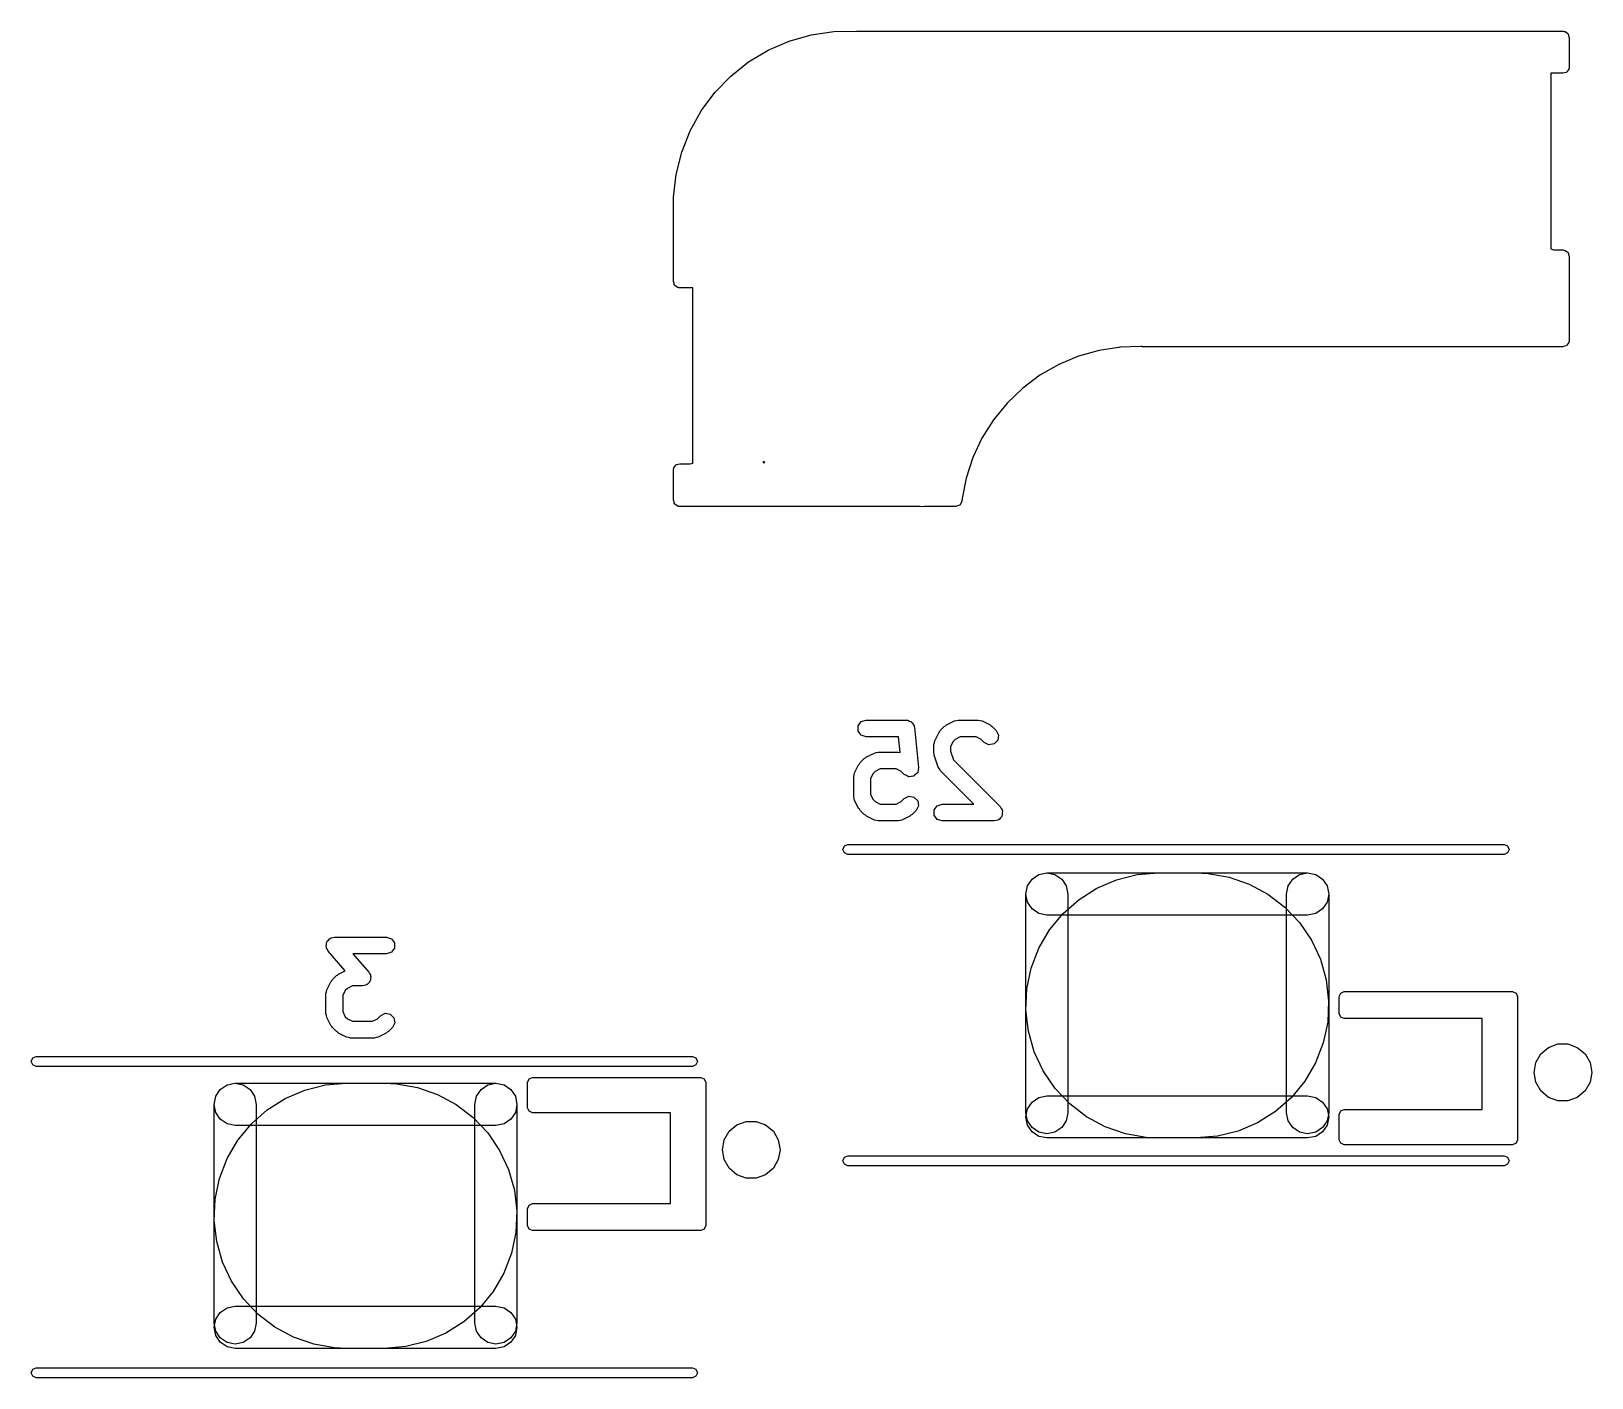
# Model space of a CAD drawing. Extents: x 62 to 223, y -188 to -37.
# Drawn here: x 142.45 to 161, y -112.8 to -96.8 of the extents above; entities that cross this region are included whole.
import ezdxf

# ---------------------------------------------------------------- set-up
doc = ezdxf.new("R2010")
doc.units = 0
doc.layers.add('BLACK', color=7, linetype='CONTINUOUS')

msp = doc.modelspace()

# ---------------------------------------------------------------- linework, layer by layer
at = {"layer": 'BLACK', "linetype": 'CONTINUOUS'}
for p, q in [((151.462, -96.9133), (151.723, -96.8389)), ((151.723, -96.8389), (151.992, -96.7993)), ((151.992, -96.7993), (152.26, -96.7952)), ((152.26, -96.7952), (152.26, -96.795)), ((152.26, -96.795), (160.66, -96.795)), ((160.66, -96.795), (160.67, -96.7967)), ((160.67, -96.7967), (160.673, -96.7961)), ((160.673, -96.7961), (160.676, -96.7978)), ((160.676, -96.7978), (160.686, -96.7995)), ((160.686, -96.7995), (160.701, -96.812)), ((160.701, -96.812), (160.717, -96.8218)), ((160.717, -96.8218), (160.72, -96.8281)), ((160.72, -96.8281), (160.725, -96.8325)), ((160.725, -96.8325), (160.728, -96.8517)), ((150.979, -97.1607), (151.212, -97.0212)), ((151.212, -97.0212), (151.462, -96.9133)), ((160.728, -96.8517), (160.735, -96.87)), ((160.735, -96.87), (160.735, -97.22)), ((150.766, -97.3295), (150.979, -97.1607)), ((150.577, -97.5246), (150.766, -97.3295)), ((160.66, -97.295), (160.515, -97.295)), ((160.515, -97.295), (160.515, -99.38)), ((160.678, -97.2883), (160.66, -97.295)), ((160.697, -97.285), (160.678, -97.2883)), ((160.702, -97.2798), (160.697, -97.285)), ((160.708, -97.2775), (160.702, -97.2798)), ((160.718, -97.2606), (160.708, -97.2775)), ((160.73, -97.2457), (160.718, -97.2606)), ((160.732, -97.2359), (160.73, -97.2457)), ((160.734, -97.233), (160.732, -97.2359)), ((160.735, -97.22), (160.733, -97.2297)), ((160.733, -97.2297), (160.734, -97.233)), ((150.415, -97.7427), (150.577, -97.5246)), ((150.283, -97.9801), (150.415, -97.7427)), ((150.183, -98.2328), (150.283, -97.9801)), ((150.116, -98.4963), (150.183, -98.2328)), ((150.085, -98.7663), (150.116, -98.4963)), ((150.085, -98.7675), (150.085, -98.7663)), ((150.085, -98.77), (150.085, -98.7675)), ((150.085, -99.77), (150.085, -98.77)), ((160.515, -99.38), (160.546, -99.395)), ((160.546, -99.395), (160.66, -99.395)), ((160.66, -99.395), (160.67, -99.3967)), ((160.67, -99.3967), (160.673, -99.3961)), ((160.673, -99.3961), (160.676, -99.3978)), ((160.676, -99.3978), (160.686, -99.3995)), ((160.686, -99.3995), (160.701, -99.412)), ((160.701, -99.412), (160.717, -99.4218)), ((160.717, -99.4218), (160.72, -99.4282)), ((160.72, -99.4282), (160.725, -99.4325)), ((160.725, -99.4325), (160.728, -99.4517)), ((160.728, -99.4517), (160.735, -99.47)), ((160.735, -99.47), (160.735, -100.47)), ((150.092, -99.7883), (150.085, -99.77)), ((150.095, -99.8075), (150.092, -99.7883)), ((150.1, -99.8118), (150.095, -99.8075)), ((150.103, -99.8182), (150.1, -99.8118)), ((150.119, -99.828), (150.103, -99.8182)), ((150.134, -99.8405), (150.119, -99.828)), ((150.144, -99.8422), (150.134, -99.8405)), ((150.147, -99.8439), (150.144, -99.8422)), ((150.15, -99.8433), (150.147, -99.8439)), ((150.16, -99.845), (150.15, -99.8433)), ((150.315, -99.845), (150.16, -99.845)), ((150.315, -101.929), (150.315, -99.845)), ((155.38, -100.555), (155.323, -100.561)), ((155.392, -100.55), (155.38, -100.555)), ((155.402, -100.549), (155.392, -100.55)), ((155.64, -100.542), (155.402, -100.549)), ((155.656, -100.544), (155.64, -100.542)), ((155.658, -100.545), (155.656, -100.544)), ((155.659, -100.545), (155.658, -100.545)), ((155.66, -100.545), (155.659, -100.545)), ((160.66, -100.545), (155.66, -100.545)), ((160.678, -100.538), (160.66, -100.545)), ((160.697, -100.535), (160.678, -100.538)), ((160.702, -100.53), (160.697, -100.535)), ((160.708, -100.527), (160.702, -100.53)), ((160.718, -100.511), (160.708, -100.527)), ((160.73, -100.496), (160.718, -100.511)), ((160.732, -100.486), (160.73, -100.496)), ((160.734, -100.483), (160.732, -100.486)), ((160.735, -100.47), (160.733, -100.48)), ((160.733, -100.48), (160.734, -100.483)), ((154.901, -100.658), (154.665, -100.757)), ((155.148, -100.588), (154.901, -100.658)), ((155.323, -100.561), (155.148, -100.588)), ((154.443, -100.885), (154.237, -101.038)), ((154.665, -100.757), (154.443, -100.885)), ((154.237, -101.038), (154.052, -101.215)), ((154.052, -101.215), (153.89, -101.414)), ((153.89, -101.414), (153.753, -101.631)), ((153.753, -101.631), (153.644, -101.863)), ((150.085, -102.01), (150.087, -102)), ((150.085, -102.37), (150.085, -102.01)), ((150.086, -101.997), (150.088, -101.994)), ((150.087, -102), (150.086, -101.997)), ((150.088, -101.994), (150.09, -101.984)), ((150.09, -101.984), (150.102, -101.969)), ((150.102, -101.969), (150.112, -101.953)), ((150.112, -101.953), (150.118, -101.95)), ((150.118, -101.95), (150.123, -101.945)), ((150.123, -101.945), (150.142, -101.942)), ((150.142, -101.942), (150.16, -101.935)), ((150.16, -101.935), (150.285, -101.935)), ((150.285, -101.935), (150.315, -101.929)), ((151.153, -101.911), (151.152, -101.92)), ((151.152, -101.92), (151.17, -101.92)), ((151.17, -101.92), (151.153, -101.911)), ((153.644, -101.863), (153.564, -102.107)), ((153.564, -102.107), (153.516, -102.348)), ((150.092, -102.388), (150.085, -102.37)), ((150.095, -102.407), (150.092, -102.388)), ((150.1, -102.412), (150.095, -102.407)), ((150.103, -102.418), (150.1, -102.412)), ((153.514, -102.383), (153.488, -102.427)), ((153.518, -102.359), (153.512, -102.371)), ((153.512, -102.371), (153.514, -102.383)), ((153.516, -102.348), (153.518, -102.359)), ((150.119, -102.428), (150.103, -102.418)), ((150.134, -102.44), (150.119, -102.428)), ((150.144, -102.442), (150.134, -102.44)), ((150.147, -102.444), (150.144, -102.442)), ((150.15, -102.443), (150.147, -102.444)), ((150.16, -102.445), (150.15, -102.443)), ((153.02, -102.445), (150.16, -102.445)), ((153.044, -102.449), (153.02, -102.445)), ((153.069, -102.445), (153.044, -102.449)), ((153.44, -102.445), (153.069, -102.445)), ((153.488, -102.427), (153.44, -102.445)), ((152.281, -105.051), (152.317, -105.001)), ((152.317, -105.001), (152.376, -104.982)), ((152.376, -104.982), (152.852, -104.982)), ((152.852, -104.982), (152.862, -104.985)), ((152.862, -104.985), (152.873, -104.984)), ((152.873, -104.984), (152.891, -104.995)), ((152.891, -104.995), (152.911, -105.001)), ((152.911, -105.001), (152.917, -105.01)), ((153.331, -105.04), (153.426, -104.993)), ((153.426, -104.993), (153.449, -104.989)), ((153.449, -104.989), (153.471, -104.982)), ((153.471, -104.982), (153.709, -104.982)), ((153.709, -104.982), (153.731, -104.989)), ((153.731, -104.989), (153.754, -104.993)), ((153.754, -104.993), (153.849, -105.04)), ((152.281, -105.113), (152.281, -105.051)), ((152.317, -105.163), (152.281, -105.113)), ((152.376, -105.182), (152.317, -105.163)), ((152.761, -105.182), (152.376, -105.182)), ((152.78, -105.37), (152.761, -105.182)), ((152.917, -105.01), (152.927, -105.016)), ((152.927, -105.016), (152.935, -105.034)), ((152.935, -105.034), (152.947, -105.051)), ((152.947, -105.051), (152.947, -105.062)), ((152.947, -105.062), (152.951, -105.072)), ((152.951, -105.072), (152.999, -105.548)), ((153.191, -105.228), (153.239, -105.133)), ((153.239, -105.133), (153.25, -105.121)), ((153.25, -105.121), (153.257, -105.107)), ((153.257, -105.107), (153.305, -105.059)), ((153.305, -105.059), (153.319, -105.052)), ((153.319, -105.052), (153.331, -105.04)), ((153.495, -105.182), (153.435, -105.212)), ((153.685, -105.182), (153.495, -105.182)), ((153.745, -105.212), (153.685, -105.182)), ((153.849, -105.04), (153.861, -105.052)), ((153.861, -105.052), (153.875, -105.059)), ((153.875, -105.059), (153.923, -105.107)), ((153.923, -105.107), (153.951, -105.162)), ((153.951, -105.162), (153.941, -105.223)), ((152.379, -105.421), (152.474, -105.374)), ((152.474, -105.374), (152.497, -105.37)), ((152.497, -105.37), (152.519, -105.363)), ((152.519, -105.363), (152.757, -105.363)), ((152.757, -105.363), (152.779, -105.37)), ((152.779, -105.37), (152.78, -105.37)), ((153.18, -105.273), (153.188, -105.251)), ((153.18, -105.368), (153.18, -105.273)), ((153.185, -105.383), (153.18, -105.368)), ((153.188, -105.251), (153.191, -105.228)), ((153.41, -105.237), (153.38, -105.296)), ((153.38, -105.296), (153.38, -105.352)), ((153.38, -105.352), (153.416, -105.457)), ((153.435, -105.212), (153.41, -105.237)), ((153.781, -105.248), (153.745, -105.212)), ((153.836, -105.276), (153.781, -105.248)), ((153.897, -105.266), (153.836, -105.276)), ((153.941, -105.223), (153.897, -105.266)), ((152.239, -105.609), (152.286, -105.514)), ((152.286, -105.514), (152.298, -105.502)), ((152.298, -105.502), (152.305, -105.488)), ((152.305, -105.488), (152.353, -105.44)), ((152.353, -105.44), (152.367, -105.433)), ((152.367, -105.433), (152.379, -105.421)), ((152.542, -105.563), (152.483, -105.593)), ((152.733, -105.563), (152.542, -105.563)), ((152.793, -105.593), (152.733, -105.563)), ((152.999, -105.548), (152.993, -105.576)), ((153.186, -105.399), (153.185, -105.383)), ((153.233, -105.542), (153.186, -105.399)), ((153.247, -105.561), (153.233, -105.542)), ((153.257, -105.581), (153.247, -105.561)), ((153.416, -105.457), (153.97, -106.011)), ((152.228, -105.654), (152.235, -105.632)), ((152.228, -105.892), (152.228, -105.654)), ((152.235, -105.632), (152.239, -105.609)), ((152.458, -105.618), (152.428, -105.677)), ((152.428, -105.677), (152.428, -105.868)), ((152.483, -105.593), (152.458, -105.618)), ((152.829, -105.629), (152.793, -105.593)), ((152.854, -105.642), (152.829, -105.629)), ((152.878, -105.656), (152.854, -105.642)), ((152.881, -105.656), (152.878, -105.656)), ((152.884, -105.657), (152.881, -105.656)), ((152.912, -105.653), (152.884, -105.657)), ((152.94, -105.65), (152.912, -105.653)), ((152.942, -105.648), (152.94, -105.65)), ((152.945, -105.647), (152.942, -105.648)), ((152.965, -105.627), (152.945, -105.647)), ((152.986, -105.609), (152.965, -105.627)), ((152.987, -105.606), (152.986, -105.609)), ((152.989, -105.604), (152.987, -105.606)), ((152.993, -105.576), (152.989, -105.604)), ((153.658, -105.982), (153.257, -105.581)), ((152.235, -105.914), (152.228, -105.892)), ((152.239, -105.936), (152.235, -105.914)), ((152.286, -106.032), (152.239, -105.936)), ((152.428, -105.868), (152.458, -105.928)), ((152.458, -105.928), (152.483, -105.952)), ((152.793, -105.952), (152.829, -105.916)), ((152.829, -105.916), (152.884, -105.888)), ((152.884, -105.888), (152.945, -105.898)), ((152.945, -105.898), (152.989, -105.941)), ((152.298, -106.043), (152.286, -106.032)), ((152.305, -106.058), (152.298, -106.043)), ((152.353, -106.105), (152.305, -106.058)), ((152.367, -106.113), (152.353, -106.105)), ((152.379, -106.124), (152.367, -106.113)), ((152.483, -105.952), (152.542, -105.982)), ((152.542, -105.982), (152.733, -105.982)), ((152.733, -105.982), (152.793, -105.952)), ((152.908, -106.113), (152.897, -106.124)), ((152.923, -106.105), (152.908, -106.113)), ((152.97, -106.058), (152.923, -106.105)), ((152.998, -106.002), (152.97, -106.058)), ((152.989, -105.941), (152.998, -106.002)), ((153.185, -106.051), (153.222, -106.001)), ((153.185, -106.113), (153.185, -106.051)), ((153.222, -106.163), (153.185, -106.113)), ((153.222, -106.001), (153.28, -105.982)), ((153.28, -105.982), (153.658, -105.982)), ((153.97, -106.011), (153.981, -106.032)), ((153.981, -106.032), (153.995, -106.051)), ((153.99, -106.12), (153.989, -106.127)), ((153.995, -106.113), (153.99, -106.12)), ((153.995, -106.051), (153.995, -106.059)), ((153.995, -106.059), (153.998, -106.066)), ((153.998, -106.066), (153.995, -106.09)), ((153.995, -106.09), (153.995, -106.113)), ((152.474, -106.172), (152.379, -106.124)), ((152.497, -106.175), (152.474, -106.172)), ((152.519, -106.182), (152.497, -106.175)), ((152.757, -106.182), (152.519, -106.182)), ((152.779, -106.175), (152.757, -106.182)), ((152.801, -106.172), (152.779, -106.175)), ((152.897, -106.124), (152.801, -106.172)), ((153.28, -106.182), (153.222, -106.163)), ((153.9, -106.182), (153.28, -106.182)), ((153.922, -106.175), (153.9, -106.182)), ((153.945, -106.171), (153.922, -106.175)), ((153.951, -106.165), (153.945, -106.171)), ((153.958, -106.163), (153.951, -106.165)), ((153.972, -106.144), (153.958, -106.163)), ((153.989, -106.127), (153.972, -106.144)), ((152.1, -106.52), (152.118, -106.478)), ((152.118, -106.478), (152.16, -106.46)), ((152.16, -106.46), (159.96, -106.46)), ((159.96, -106.46), (160.002, -106.478)), ((160.002, -106.478), (160.02, -106.52)), ((152.118, -106.562), (152.1, -106.52)), ((152.16, -106.58), (152.118, -106.562)), ((159.96, -106.58), (152.16, -106.58)), ((160.002, -106.562), (159.96, -106.58)), ((160.02, -106.52), (160.002, -106.562)), ((154.348, -106.873), (154.429, -106.819)), ((154.348, -106.873), (154.429, -106.819)), ((154.348, -106.873), (154.429, -106.819)), ((154.348, -106.873), (154.429, -106.819)), ((154.429, -106.819), (154.525, -106.8)), ((154.429, -106.819), (154.525, -106.8)), ((154.429, -106.819), (154.525, -106.8)), ((154.429, -106.819), (154.525, -106.8)), ((154.525, -106.8), (157.625, -106.8)), ((154.525, -106.8), (154.621, -106.819)), ((154.525, -106.8), (157.625, -106.8)), ((154.525, -106.8), (154.621, -106.819)), ((154.621, -106.819), (154.702, -106.873)), ((154.621, -106.819), (154.702, -106.873)), ((155.353, -106.881), (155.598, -106.82)), ((155.353, -106.881), (155.598, -106.82)), ((155.353, -106.881), (155.598, -106.82)), ((155.353, -106.881), (155.598, -106.82)), ((155.598, -106.82), (155.85, -106.8)), ((155.598, -106.82), (155.85, -106.8)), ((155.598, -106.82), (155.85, -106.8)), ((155.598, -106.82), (155.85, -106.8)), ((155.85, -106.8), (156.3, -106.8)), ((155.85, -106.8), (156.3, -106.8)), ((155.85, -106.8), (156.3, -106.8)), ((155.85, -106.8), (156.3, -106.8)), ((156.3, -106.8), (156.443, -106.806)), ((156.3, -106.8), (156.443, -106.806)), ((156.3, -106.8), (156.443, -106.806)), ((156.3, -106.8), (156.443, -106.806)), ((156.443, -106.806), (156.692, -106.849)), ((156.443, -106.806), (156.692, -106.849)), ((156.443, -106.806), (156.692, -106.849)), ((156.443, -106.806), (156.692, -106.849)), ((156.692, -106.849), (156.931, -106.932)), ((156.692, -106.849), (156.931, -106.932)), ((156.692, -106.849), (156.931, -106.932)), ((156.692, -106.849), (156.931, -106.932)), ((157.448, -106.873), (157.529, -106.819)), ((157.448, -106.873), (157.529, -106.819)), ((157.529, -106.819), (157.625, -106.8)), ((157.529, -106.819), (157.625, -106.8)), ((157.625, -106.8), (157.721, -106.819)), ((157.625, -106.8), (157.721, -106.819)), ((157.625, -106.8), (157.721, -106.819)), ((157.625, -106.8), (157.721, -106.819)), ((157.721, -106.819), (157.802, -106.873)), ((157.721, -106.819), (157.802, -106.873)), ((157.721, -106.819), (157.802, -106.873)), ((157.721, -106.819), (157.802, -106.873)), ((154.275, -107.05), (154.294, -106.954)), ((154.275, -107.05), (154.294, -106.954)), ((154.275, -107.05), (154.294, -106.954)), ((154.275, -107.05), (154.294, -106.954)), ((154.294, -107.146), (154.275, -107.05)), ((154.275, -109.65), (154.275, -107.05)), ((154.294, -107.146), (154.275, -107.05)), ((154.275, -109.65), (154.275, -107.05)), ((154.294, -106.954), (154.348, -106.873)), ((154.294, -106.954), (154.348, -106.873)), ((154.294, -106.954), (154.348, -106.873)), ((154.294, -106.954), (154.348, -106.873)), ((154.702, -106.873), (154.756, -106.954)), ((154.702, -106.873), (154.756, -106.954)), ((154.756, -106.954), (154.775, -107.05)), ((154.756, -106.954), (154.775, -107.05)), ((154.775, -107.05), (154.775, -109.65)), ((154.775, -107.05), (154.775, -109.65)), ((154.907, -107.114), (155.12, -106.979)), ((154.907, -107.114), (155.12, -106.979)), ((154.907, -107.114), (155.12, -106.979)), ((154.907, -107.114), (155.12, -106.979)), ((155.12, -106.979), (155.353, -106.881)), ((155.12, -106.979), (155.353, -106.881)), ((155.12, -106.979), (155.353, -106.881)), ((155.12, -106.979), (155.353, -106.881)), ((156.931, -106.932), (157.153, -107.051)), ((156.931, -106.932), (157.153, -107.051)), ((156.931, -106.932), (157.153, -107.051)), ((156.931, -106.932), (157.153, -107.051)), ((157.375, -107.05), (157.394, -106.954)), ((157.375, -107.05), (157.394, -106.954)), ((157.375, -109.65), (157.375, -107.05)), ((157.375, -109.65), (157.375, -107.05)), ((157.394, -106.954), (157.448, -106.873)), ((157.394, -106.954), (157.448, -106.873)), ((157.802, -106.873), (157.856, -106.954)), ((157.802, -106.873), (157.856, -106.954)), ((157.802, -106.873), (157.856, -106.954)), ((157.802, -106.873), (157.856, -106.954)), ((157.856, -106.954), (157.875, -107.05)), ((157.856, -106.954), (157.875, -107.05)), ((157.856, -106.954), (157.875, -107.05)), ((157.856, -106.954), (157.875, -107.05)), ((157.875, -107.05), (157.856, -107.146)), ((157.875, -107.05), (157.856, -107.146)), ((157.875, -107.05), (157.875, -109.65)), ((157.875, -107.05), (157.875, -109.65)), ((154.348, -107.227), (154.294, -107.146)), ((154.348, -107.227), (154.294, -107.146)), ((154.429, -107.281), (154.348, -107.227)), ((154.429, -107.281), (154.348, -107.227)), ((154.717, -107.281), (154.907, -107.114)), ((154.717, -107.281), (154.907, -107.114)), ((154.717, -107.281), (154.907, -107.114)), ((154.717, -107.281), (154.907, -107.114)), ((157.153, -107.051), (157.354, -107.205)), ((157.153, -107.051), (157.354, -107.205)), ((157.153, -107.051), (157.354, -107.205)), ((157.153, -107.051), (157.354, -107.205)), ((157.354, -107.205), (157.527, -107.388)), ((157.354, -107.205), (157.527, -107.388)), ((157.354, -107.205), (157.527, -107.388)), ((157.354, -107.205), (157.527, -107.388)), ((157.802, -107.227), (157.721, -107.281)), ((157.802, -107.227), (157.721, -107.281)), ((157.856, -107.146), (157.802, -107.227)), ((157.856, -107.146), (157.802, -107.227)), ((154.525, -107.3), (154.429, -107.281)), ((154.525, -107.3), (154.429, -107.281)), ((157.625, -107.3), (154.525, -107.3)), ((157.625, -107.3), (154.525, -107.3)), ((154.557, -107.476), (154.717, -107.281)), ((154.557, -107.476), (154.717, -107.281)), ((154.557, -107.476), (154.717, -107.281)), ((154.557, -107.476), (154.717, -107.281)), ((157.527, -107.388), (157.669, -107.597)), ((157.527, -107.388), (157.669, -107.597)), ((157.527, -107.388), (157.669, -107.597)), ((157.527, -107.388), (157.669, -107.597)), ((157.721, -107.281), (157.625, -107.3)), ((157.721, -107.281), (157.625, -107.3)), ((145.968, -107.611), (145.984, -107.598)), ((145.984, -107.598), (145.996, -107.581)), ((145.996, -107.581), (146.006, -107.578)), ((146.006, -107.578), (146.015, -107.57)), ((146.015, -107.57), (146.035, -107.568)), ((146.035, -107.568), (146.054, -107.562)), ((146.054, -107.562), (146.673, -107.562)), ((146.673, -107.562), (146.732, -107.581)), ((146.732, -107.581), (146.768, -107.631)), ((154.43, -107.694), (154.557, -107.476)), ((154.43, -107.694), (154.557, -107.476)), ((154.43, -107.694), (154.557, -107.476)), ((154.43, -107.694), (154.557, -107.476)), ((157.669, -107.597), (157.776, -107.826)), ((157.669, -107.597), (157.776, -107.826)), ((157.669, -107.597), (157.776, -107.826)), ((157.669, -107.597), (157.776, -107.826)), ((145.955, -107.671), (145.959, -107.651)), ((145.959, -107.682), (145.955, -107.671)), ((145.959, -107.631), (145.966, -107.622)), ((145.959, -107.651), (145.959, -107.631)), ((145.959, -107.693), (145.959, -107.682)), ((145.971, -107.709), (145.959, -107.693)), ((145.966, -107.622), (145.968, -107.611)), ((145.979, -107.728), (145.971, -107.709)), ((146.184, -107.962), (145.979, -107.728)), ((146.673, -107.762), (146.275, -107.762)), ((146.275, -107.762), (146.463, -107.977)), ((146.732, -107.743), (146.673, -107.762)), ((146.768, -107.693), (146.732, -107.743)), ((146.768, -107.631), (146.768, -107.693)), ((154.339, -107.93), (154.43, -107.694)), ((154.339, -107.93), (154.43, -107.694)), ((154.339, -107.93), (154.43, -107.694)), ((154.339, -107.93), (154.43, -107.694)), ((146.105, -108.001), (146.184, -107.962)), ((146.463, -107.977), (146.471, -107.996)), ((154.287, -108.178), (154.339, -107.93)), ((154.287, -108.178), (154.339, -107.93)), ((154.287, -108.178), (154.339, -107.93)), ((154.287, -108.178), (154.339, -107.93)), ((157.776, -107.826), (157.845, -108.069)), ((157.776, -107.826), (157.845, -108.069)), ((157.776, -107.826), (157.845, -108.069)), ((157.776, -107.826), (157.845, -108.069)), ((145.965, -108.189), (146.012, -108.094)), ((146.012, -108.094), (146.024, -108.082)), ((146.024, -108.082), (146.031, -108.068)), ((146.031, -108.068), (146.079, -108.02)), ((146.079, -108.02), (146.093, -108.013)), ((146.093, -108.013), (146.105, -108.001)), ((146.268, -108.143), (146.209, -108.173)), ((146.388, -108.143), (146.268, -108.143)), ((146.407, -108.137), (146.388, -108.143)), ((146.427, -108.135), (146.407, -108.137)), ((146.436, -108.127), (146.427, -108.135)), ((146.446, -108.124), (146.436, -108.127)), ((146.458, -108.108), (146.446, -108.124)), ((146.474, -108.094), (146.458, -108.108)), ((146.471, -107.996), (146.483, -108.012)), ((146.476, -108.083), (146.474, -108.094)), ((146.483, -108.074), (146.476, -108.083)), ((146.483, -108.012), (146.483, -108.024)), ((146.483, -108.024), (146.487, -108.034)), ((146.487, -108.034), (146.483, -108.054)), ((146.483, -108.054), (146.483, -108.074)), ((157.845, -108.069), (157.874, -108.32)), ((157.845, -108.069), (157.874, -108.32)), ((157.845, -108.069), (157.874, -108.32)), ((157.845, -108.069), (157.874, -108.32)), ((145.954, -108.234), (145.961, -108.212)), ((145.954, -108.472), (145.954, -108.234)), ((145.961, -108.212), (145.965, -108.189)), ((146.184, -108.198), (146.154, -108.257)), ((146.154, -108.257), (146.154, -108.448)), ((146.209, -108.173), (146.184, -108.198)), ((154.276, -108.43), (154.287, -108.178)), ((154.276, -108.43), (154.287, -108.178)), ((154.276, -108.43), (154.287, -108.178)), ((154.276, -108.43), (154.287, -108.178)), ((157.874, -108.32), (157.863, -108.572)), ((157.874, -108.32), (157.863, -108.572)), ((157.874, -108.32), (157.863, -108.572)), ((157.874, -108.32), (157.863, -108.572)), ((158, -108.27), (158.018, -108.228)), ((158, -108.47), (158, -108.27)), ((158.018, -108.228), (158.06, -108.21)), ((158.06, -108.21), (160.06, -108.21)), ((160.06, -108.21), (160.102, -108.228)), ((160.102, -108.228), (160.12, -108.27)), ((160.12, -108.27), (160.12, -109.97)), ((145.961, -108.494), (145.954, -108.472)), ((145.965, -108.516), (145.961, -108.494)), ((146.012, -108.612), (145.965, -108.516)), ((146.154, -108.448), (146.184, -108.508)), ((146.184, -108.508), (146.209, -108.532)), ((146.209, -108.532), (146.268, -108.562)), ((146.507, -108.562), (146.566, -108.532)), ((146.566, -108.532), (146.603, -108.496)), ((146.603, -108.496), (146.658, -108.468)), ((146.658, -108.468), (146.719, -108.478)), ((146.719, -108.478), (146.762, -108.521)), ((146.762, -108.521), (146.772, -108.582)), ((154.305, -108.681), (154.276, -108.43)), ((154.305, -108.681), (154.276, -108.43)), ((154.305, -108.681), (154.276, -108.43)), ((154.305, -108.681), (154.276, -108.43)), ((158.018, -108.512), (158, -108.47)), ((158.06, -108.53), (158.018, -108.512)), ((159.7, -108.53), (158.06, -108.53)), ((159.7, -109.61), (159.7, -108.53)), ((146.024, -108.623), (146.012, -108.612)), ((146.031, -108.638), (146.024, -108.623)), ((146.079, -108.685), (146.031, -108.638)), ((146.093, -108.693), (146.079, -108.685)), ((146.105, -108.704), (146.093, -108.693)), ((146.2, -108.752), (146.105, -108.704)), ((146.268, -108.562), (146.507, -108.562)), ((146.67, -108.704), (146.575, -108.752)), ((146.682, -108.693), (146.67, -108.704)), ((146.696, -108.685), (146.682, -108.693)), ((146.744, -108.638), (146.696, -108.685)), ((146.772, -108.582), (146.744, -108.638)), ((154.374, -108.924), (154.305, -108.681)), ((154.374, -108.924), (154.305, -108.681)), ((154.374, -108.924), (154.305, -108.681)), ((154.374, -108.924), (154.305, -108.681)), ((157.863, -108.572), (157.811, -108.82)), ((157.863, -108.572), (157.811, -108.82)), ((157.863, -108.572), (157.811, -108.82)), ((157.863, -108.572), (157.811, -108.82)), ((146.223, -108.755), (146.2, -108.752)), ((146.245, -108.762), (146.223, -108.755)), ((146.53, -108.762), (146.245, -108.762)), ((146.552, -108.755), (146.53, -108.762)), ((146.575, -108.752), (146.552, -108.755)), ((157.811, -108.82), (157.72, -109.056)), ((157.811, -108.82), (157.72, -109.056)), ((157.811, -108.82), (157.72, -109.056)), ((157.811, -108.82), (157.72, -109.056)), ((160.397, -108.95), (160.489, -108.873)), ((160.489, -108.873), (160.6, -108.832)), ((160.6, -108.832), (160.72, -108.832)), ((160.72, -108.832), (160.831, -108.873)), ((160.831, -108.873), (160.923, -108.95)), ((142.45, -109.04), (142.468, -108.998)), ((142.468, -109.082), (142.45, -109.04)), ((142.468, -108.998), (142.51, -108.98)), ((142.51, -109.1), (142.468, -109.082)), ((142.51, -108.98), (150.31, -108.98)), ((150.31, -108.98), (150.352, -108.998)), ((150.352, -109.082), (150.31, -109.1)), ((150.352, -108.998), (150.37, -109.04)), ((150.37, -109.04), (150.352, -109.082)), ((154.481, -109.153), (154.374, -108.924)), ((154.481, -109.153), (154.374, -108.924)), ((154.481, -109.153), (154.374, -108.924)), ((154.481, -109.153), (154.374, -108.924)), ((157.72, -109.056), (157.593, -109.274)), ((157.72, -109.056), (157.593, -109.274)), ((157.72, -109.056), (157.593, -109.274)), ((157.72, -109.056), (157.593, -109.274)), ((160.317, -109.17), (160.338, -109.053)), ((160.338, -109.053), (160.397, -108.95)), ((160.923, -108.95), (160.982, -109.053)), ((160.982, -109.053), (161.003, -109.17)), ((150.31, -109.1), (142.51, -109.1)), ((148.35, -109.29), (148.368, -109.248)), ((148.368, -109.248), (148.41, -109.23)), ((148.41, -109.23), (150.41, -109.23)), ((150.41, -109.23), (150.452, -109.248)), ((150.452, -109.248), (150.47, -109.29)), ((154.623, -109.362), (154.481, -109.153)), ((154.623, -109.362), (154.481, -109.153)), ((154.623, -109.362), (154.481, -109.153)), ((154.623, -109.362), (154.481, -109.153)), ((157.593, -109.274), (157.433, -109.469)), ((157.593, -109.274), (157.433, -109.469)), ((157.593, -109.274), (157.433, -109.469)), ((157.593, -109.274), (157.433, -109.469)), ((160.338, -109.287), (160.317, -109.17)), ((161.003, -109.17), (160.982, -109.287)), ((144.625, -109.55), (144.644, -109.454)), ((144.625, -109.55), (144.644, -109.454)), ((144.625, -109.55), (144.644, -109.454)), ((144.625, -109.55), (144.644, -109.454)), ((144.644, -109.454), (144.698, -109.373)), ((144.644, -109.454), (144.698, -109.373)), ((144.644, -109.454), (144.698, -109.373)), ((144.644, -109.454), (144.698, -109.373)), ((144.698, -109.373), (144.779, -109.319)), ((144.698, -109.373), (144.779, -109.319)), ((144.698, -109.373), (144.779, -109.319)), ((144.698, -109.373), (144.779, -109.319)), ((144.779, -109.319), (144.875, -109.3)), ((144.779, -109.319), (144.875, -109.3)), ((144.779, -109.319), (144.875, -109.3)), ((144.779, -109.319), (144.875, -109.3)), ((144.875, -109.3), (144.971, -109.319)), ((144.875, -109.3), (147.975, -109.3)), ((144.875, -109.3), (144.971, -109.319)), ((144.875, -109.3), (147.975, -109.3)), ((144.971, -109.319), (145.052, -109.373)), ((144.971, -109.319), (145.052, -109.373)), ((145.052, -109.373), (145.106, -109.454)), ((145.052, -109.373), (145.106, -109.454)), ((145.106, -109.454), (145.125, -109.55)), ((145.106, -109.454), (145.125, -109.55)), ((145.47, -109.479), (145.703, -109.381)), ((145.47, -109.479), (145.703, -109.381)), ((145.47, -109.479), (145.703, -109.381)), ((145.47, -109.479), (145.703, -109.381)), ((145.703, -109.381), (145.948, -109.32)), ((145.703, -109.381), (145.948, -109.32)), ((145.703, -109.381), (145.948, -109.32)), ((145.703, -109.381), (145.948, -109.32)), ((145.948, -109.32), (146.2, -109.3)), ((145.948, -109.32), (146.2, -109.3)), ((145.948, -109.32), (146.2, -109.3)), ((145.948, -109.32), (146.2, -109.3)), ((146.2, -109.3), (146.65, -109.3)), ((146.2, -109.3), (146.65, -109.3)), ((146.2, -109.3), (146.65, -109.3)), ((146.2, -109.3), (146.65, -109.3)), ((146.65, -109.3), (146.793, -109.306)), ((146.65, -109.3), (146.793, -109.306)), ((146.65, -109.3), (146.793, -109.306)), ((146.65, -109.3), (146.793, -109.306)), ((146.793, -109.306), (147.042, -109.349)), ((146.793, -109.306), (147.042, -109.349)), ((146.793, -109.306), (147.042, -109.349)), ((146.793, -109.306), (147.042, -109.349)), ((147.042, -109.349), (147.281, -109.432)), ((147.042, -109.349), (147.281, -109.432)), ((147.042, -109.349), (147.281, -109.432)), ((147.042, -109.349), (147.281, -109.432)), ((147.281, -109.432), (147.503, -109.551)), ((147.281, -109.432), (147.503, -109.551)), ((147.281, -109.432), (147.503, -109.551)), ((147.281, -109.432), (147.503, -109.551)), ((147.725, -109.55), (147.744, -109.454)), ((147.725, -109.55), (147.744, -109.454)), ((147.744, -109.454), (147.798, -109.373)), ((147.744, -109.454), (147.798, -109.373)), ((147.798, -109.373), (147.879, -109.319)), ((147.798, -109.373), (147.879, -109.319)), ((147.879, -109.319), (147.975, -109.3)), ((147.879, -109.319), (147.975, -109.3)), ((147.975, -109.3), (148.071, -109.319)), ((147.975, -109.3), (148.071, -109.319)), ((147.975, -109.3), (148.071, -109.319)), ((147.975, -109.3), (148.071, -109.319)), ((148.071, -109.319), (148.152, -109.373)), ((148.071, -109.319), (148.152, -109.373)), ((148.071, -109.319), (148.152, -109.373)), ((148.071, -109.319), (148.152, -109.373)), ((148.152, -109.373), (148.206, -109.454)), ((148.152, -109.373), (148.206, -109.454)), ((148.152, -109.373), (148.206, -109.454)), ((148.152, -109.373), (148.206, -109.454)), ((148.206, -109.454), (148.225, -109.55)), ((148.206, -109.454), (148.225, -109.55)), ((148.206, -109.454), (148.225, -109.55)), ((148.206, -109.454), (148.225, -109.55)), ((148.35, -109.59), (148.35, -109.29)), ((150.47, -109.29), (150.47, -110.99)), ((154.429, -109.469), (154.525, -109.45)), ((154.429, -109.469), (154.525, -109.45)), ((154.525, -109.45), (157.625, -109.45)), ((154.525, -109.45), (157.625, -109.45)), ((154.796, -109.545), (154.623, -109.362)), ((154.796, -109.545), (154.623, -109.362)), ((154.796, -109.545), (154.623, -109.362)), ((154.796, -109.545), (154.623, -109.362)), ((157.625, -109.45), (157.721, -109.469)), ((157.625, -109.45), (157.721, -109.469)), ((160.397, -109.39), (160.338, -109.287)), ((160.489, -109.467), (160.397, -109.39)), ((160.923, -109.39), (160.831, -109.467)), ((160.982, -109.287), (160.923, -109.39)), ((144.625, -112.15), (144.625, -109.55)), ((144.644, -109.646), (144.625, -109.55)), ((144.625, -112.15), (144.625, -109.55)), ((144.644, -109.646), (144.625, -109.55)), ((144.698, -109.727), (144.644, -109.646)), ((144.698, -109.727), (144.644, -109.646)), ((145.067, -109.781), (145.257, -109.614)), ((145.067, -109.781), (145.257, -109.614)), ((145.067, -109.781), (145.257, -109.614)), ((145.067, -109.781), (145.257, -109.614)), ((145.125, -109.55), (145.125, -112.15)), ((145.125, -109.55), (145.125, -112.15)), ((145.257, -109.614), (145.47, -109.479)), ((145.257, -109.614), (145.47, -109.479)), ((145.257, -109.614), (145.47, -109.479)), ((145.257, -109.614), (145.47, -109.479)), ((147.503, -109.551), (147.704, -109.705)), ((147.503, -109.551), (147.704, -109.705)), ((147.503, -109.551), (147.704, -109.705)), ((147.503, -109.551), (147.704, -109.705)), ((147.725, -112.15), (147.725, -109.55)), ((147.725, -112.15), (147.725, -109.55)), ((148.206, -109.646), (148.152, -109.727)), ((148.206, -109.646), (148.152, -109.727)), ((148.225, -109.55), (148.206, -109.646)), ((148.225, -109.55), (148.206, -109.646)), ((148.225, -109.55), (148.225, -112.15)), ((148.225, -109.55), (148.225, -112.15)), ((148.368, -109.632), (148.35, -109.59)), ((148.41, -109.65), (148.368, -109.632)), ((154.275, -109.7), (154.294, -109.604)), ((154.275, -109.7), (154.294, -109.604)), ((154.294, -109.604), (154.348, -109.523)), ((154.294, -109.604), (154.348, -109.523)), ((154.348, -109.523), (154.429, -109.469)), ((154.348, -109.523), (154.429, -109.469)), ((154.997, -109.699), (154.796, -109.545)), ((154.997, -109.699), (154.796, -109.545)), ((154.997, -109.699), (154.796, -109.545)), ((154.997, -109.699), (154.796, -109.545)), ((157.243, -109.636), (157.03, -109.771)), ((157.243, -109.636), (157.03, -109.771)), ((157.243, -109.636), (157.03, -109.771)), ((157.243, -109.636), (157.03, -109.771)), ((157.433, -109.469), (157.243, -109.636)), ((157.433, -109.469), (157.243, -109.636)), ((157.433, -109.469), (157.243, -109.636)), ((157.433, -109.469), (157.243, -109.636)), ((157.721, -109.469), (157.802, -109.523)), ((157.721, -109.469), (157.802, -109.523)), ((157.802, -109.523), (157.856, -109.604)), ((157.802, -109.523), (157.856, -109.604)), ((157.856, -109.604), (157.875, -109.7)), ((157.856, -109.604), (157.875, -109.7)), ((158, -109.67), (158.018, -109.628)), ((158.018, -109.628), (158.06, -109.61)), ((158.06, -109.61), (159.7, -109.61)), ((160.6, -109.508), (160.489, -109.467)), ((160.72, -109.508), (160.6, -109.508)), ((160.831, -109.467), (160.72, -109.508)), ((144.779, -109.781), (144.698, -109.727)), ((144.779, -109.781), (144.698, -109.727)), ((144.875, -109.8), (144.779, -109.781)), ((144.875, -109.8), (144.779, -109.781)), ((147.975, -109.8), (144.875, -109.8)), ((147.975, -109.8), (144.875, -109.8)), ((144.907, -109.976), (145.067, -109.781)), ((144.907, -109.976), (145.067, -109.781)), ((144.907, -109.976), (145.067, -109.781)), ((144.907, -109.976), (145.067, -109.781)), ((147.704, -109.705), (147.877, -109.888)), ((147.704, -109.705), (147.877, -109.888)), ((147.704, -109.705), (147.877, -109.888)), ((147.704, -109.705), (147.877, -109.888)), ((148.071, -109.781), (147.975, -109.8)), ((148.071, -109.781), (147.975, -109.8)), ((148.152, -109.727), (148.071, -109.781)), ((148.152, -109.727), (148.071, -109.781)), ((150.05, -109.65), (148.41, -109.65)), ((150.05, -110.73), (150.05, -109.65)), ((150.747, -109.87), (150.839, -109.793)), ((150.839, -109.793), (150.95, -109.752)), ((150.95, -109.752), (151.07, -109.752)), ((151.07, -109.752), (151.181, -109.793)), ((151.181, -109.793), (151.273, -109.87)), ((154.294, -109.746), (154.275, -109.65)), ((154.294, -109.746), (154.275, -109.65)), ((154.294, -109.796), (154.275, -109.7)), ((154.294, -109.796), (154.275, -109.7)), ((154.348, -109.827), (154.294, -109.746)), ((154.348, -109.827), (154.294, -109.746)), ((154.348, -109.877), (154.294, -109.796)), ((154.348, -109.877), (154.294, -109.796)), ((154.429, -109.881), (154.348, -109.827)), ((154.429, -109.881), (154.348, -109.827)), ((154.702, -109.827), (154.621, -109.881)), ((154.702, -109.827), (154.621, -109.881)), ((154.756, -109.746), (154.702, -109.827)), ((154.756, -109.746), (154.702, -109.827)), ((154.775, -109.65), (154.756, -109.746)), ((154.775, -109.65), (154.756, -109.746)), ((155.219, -109.818), (154.997, -109.699)), ((155.219, -109.818), (154.997, -109.699)), ((155.219, -109.818), (154.997, -109.699)), ((155.219, -109.818), (154.997, -109.699)), ((155.458, -109.901), (155.219, -109.818)), ((155.458, -109.901), (155.219, -109.818)), ((155.458, -109.901), (155.219, -109.818)), ((155.458, -109.901), (155.219, -109.818)), ((157.03, -109.771), (156.797, -109.869)), ((157.03, -109.771), (156.797, -109.869)), ((157.03, -109.771), (156.797, -109.869)), ((157.03, -109.771), (156.797, -109.869)), ((157.394, -109.746), (157.375, -109.65)), ((157.394, -109.746), (157.375, -109.65)), ((157.448, -109.827), (157.394, -109.746)), ((157.448, -109.827), (157.394, -109.746)), ((157.529, -109.881), (157.448, -109.827)), ((157.529, -109.881), (157.448, -109.827)), ((157.802, -109.827), (157.721, -109.881)), ((157.802, -109.827), (157.721, -109.881)), ((157.856, -109.746), (157.802, -109.827)), ((157.856, -109.746), (157.802, -109.827)), ((157.856, -109.796), (157.802, -109.877)), ((157.856, -109.796), (157.802, -109.877)), ((157.875, -109.65), (157.856, -109.746)), ((157.875, -109.65), (157.856, -109.746)), ((157.875, -109.7), (157.856, -109.796)), ((157.875, -109.7), (157.856, -109.796)), ((158, -109.97), (158, -109.67)), ((144.78, -110.194), (144.907, -109.976)), ((144.78, -110.194), (144.907, -109.976)), ((144.78, -110.194), (144.907, -109.976)), ((144.78, -110.194), (144.907, -109.976)), ((147.877, -109.888), (148.019, -110.097)), ((147.877, -109.888), (148.019, -110.097)), ((147.877, -109.888), (148.019, -110.097)), ((147.877, -109.888), (148.019, -110.097)), ((150.667, -110.09), (150.688, -109.973)), ((150.688, -109.973), (150.747, -109.87)), ((151.273, -109.87), (151.332, -109.973)), ((151.332, -109.973), (151.353, -110.09)), ((154.429, -109.931), (154.348, -109.877)), ((154.429, -109.931), (154.348, -109.877)), ((154.525, -109.9), (154.429, -109.881)), ((154.525, -109.9), (154.429, -109.881)), ((154.525, -109.95), (154.429, -109.931)), ((154.525, -109.95), (154.429, -109.931)), ((154.621, -109.881), (154.525, -109.9)), ((154.621, -109.881), (154.525, -109.9)), ((157.625, -109.95), (154.525, -109.95)), ((157.625, -109.95), (154.525, -109.95)), ((155.707, -109.944), (155.458, -109.901)), ((155.707, -109.944), (155.458, -109.901)), ((155.707, -109.944), (155.458, -109.901)), ((155.707, -109.944), (155.458, -109.901)), ((155.85, -109.95), (155.707, -109.944)), ((155.85, -109.95), (155.707, -109.944)), ((155.85, -109.95), (155.707, -109.944)), ((155.85, -109.95), (155.707, -109.944)), ((156.3, -109.95), (155.85, -109.95)), ((156.3, -109.95), (155.85, -109.95)), ((156.3, -109.95), (155.85, -109.95)), ((156.3, -109.95), (155.85, -109.95)), ((156.552, -109.93), (156.3, -109.95)), ((156.552, -109.93), (156.3, -109.95)), ((156.552, -109.93), (156.3, -109.95)), ((156.552, -109.93), (156.3, -109.95)), ((156.797, -109.869), (156.552, -109.93)), ((156.797, -109.869), (156.552, -109.93)), ((156.797, -109.869), (156.552, -109.93)), ((156.797, -109.869), (156.552, -109.93)), ((157.625, -109.9), (157.529, -109.881)), ((157.625, -109.9), (157.529, -109.881)), ((157.721, -109.881), (157.625, -109.9)), ((157.721, -109.881), (157.625, -109.9)), ((157.721, -109.931), (157.625, -109.95)), ((157.721, -109.931), (157.625, -109.95)), ((157.802, -109.877), (157.721, -109.931)), ((157.802, -109.877), (157.721, -109.931)), ((158.018, -110.012), (158, -109.97)), ((158.06, -110.03), (158.018, -110.012)), ((160.102, -110.012), (160.06, -110.03)), ((160.12, -109.97), (160.102, -110.012)), ((144.689, -110.43), (144.78, -110.194)), ((144.689, -110.43), (144.78, -110.194)), ((144.689, -110.43), (144.78, -110.194)), ((144.689, -110.43), (144.78, -110.194)), ((148.019, -110.097), (148.126, -110.326)), ((148.019, -110.097), (148.126, -110.326)), ((148.019, -110.097), (148.126, -110.326)), ((148.019, -110.097), (148.126, -110.326)), ((150.688, -110.207), (150.667, -110.09)), ((151.353, -110.09), (151.332, -110.207)), ((152.1, -110.22), (152.118, -110.178)), ((152.118, -110.178), (152.16, -110.16)), ((152.16, -110.16), (159.96, -110.16)), ((160.06, -110.03), (158.06, -110.03)), ((159.96, -110.16), (160.002, -110.178)), ((160.002, -110.178), (160.02, -110.22)), ((148.126, -110.326), (148.195, -110.569)), ((148.126, -110.326), (148.195, -110.569)), ((148.126, -110.326), (148.195, -110.569)), ((148.126, -110.326), (148.195, -110.569)), ((150.747, -110.31), (150.688, -110.207)), ((150.839, -110.387), (150.747, -110.31)), ((150.95, -110.428), (150.839, -110.387)), ((151.181, -110.387), (151.07, -110.428)), ((151.273, -110.31), (151.181, -110.387)), ((151.332, -110.207), (151.273, -110.31)), ((152.118, -110.262), (152.1, -110.22)), ((152.16, -110.28), (152.118, -110.262)), ((159.96, -110.28), (152.16, -110.28)), ((160.002, -110.262), (159.96, -110.28)), ((160.02, -110.22), (160.002, -110.262)), ((144.637, -110.678), (144.689, -110.43)), ((144.637, -110.678), (144.689, -110.43)), ((144.637, -110.678), (144.689, -110.43)), ((144.637, -110.678), (144.689, -110.43)), ((148.195, -110.569), (148.224, -110.82)), ((148.195, -110.569), (148.224, -110.82)), ((148.195, -110.569), (148.224, -110.82)), ((148.195, -110.569), (148.224, -110.82)), ((151.07, -110.428), (150.95, -110.428)), ((144.626, -110.93), (144.637, -110.678)), ((144.626, -110.93), (144.637, -110.678)), ((144.626, -110.93), (144.637, -110.678)), ((144.626, -110.93), (144.637, -110.678)), ((148.35, -110.79), (148.368, -110.748)), ((148.368, -110.748), (148.41, -110.73)), ((148.41, -110.73), (150.05, -110.73)), ((144.655, -111.181), (144.626, -110.93)), ((144.655, -111.181), (144.626, -110.93)), ((144.655, -111.181), (144.626, -110.93)), ((144.655, -111.181), (144.626, -110.93)), ((148.224, -110.82), (148.213, -111.072)), ((148.224, -110.82), (148.213, -111.072)), ((148.224, -110.82), (148.213, -111.072)), ((148.224, -110.82), (148.213, -111.072)), ((148.35, -110.99), (148.35, -110.79)), ((148.213, -111.072), (148.161, -111.32)), ((148.213, -111.072), (148.161, -111.32)), ((148.213, -111.072), (148.161, -111.32)), ((148.213, -111.072), (148.161, -111.32)), ((148.368, -111.032), (148.35, -110.99)), ((148.41, -111.05), (148.368, -111.032)), ((150.41, -111.05), (148.41, -111.05)), ((150.452, -111.032), (150.41, -111.05)), ((150.47, -110.99), (150.452, -111.032)), ((144.724, -111.424), (144.655, -111.181)), ((144.724, -111.424), (144.655, -111.181)), ((144.724, -111.424), (144.655, -111.181)), ((144.724, -111.424), (144.655, -111.181)), ((144.831, -111.653), (144.724, -111.424)), ((144.831, -111.653), (144.724, -111.424)), ((144.831, -111.653), (144.724, -111.424)), ((144.831, -111.653), (144.724, -111.424)), ((148.161, -111.32), (148.07, -111.556)), ((148.161, -111.32), (148.07, -111.556)), ((148.161, -111.32), (148.07, -111.556)), ((148.161, -111.32), (148.07, -111.556)), ((144.973, -111.862), (144.831, -111.653)), ((144.973, -111.862), (144.831, -111.653)), ((144.973, -111.862), (144.831, -111.653)), ((144.973, -111.862), (144.831, -111.653)), ((148.07, -111.556), (147.943, -111.774)), ((148.07, -111.556), (147.943, -111.774)), ((148.07, -111.556), (147.943, -111.774)), ((148.07, -111.556), (147.943, -111.774)), ((145.146, -112.045), (144.973, -111.862)), ((145.146, -112.045), (144.973, -111.862)), ((145.146, -112.045), (144.973, -111.862)), ((145.146, -112.045), (144.973, -111.862)), ((147.943, -111.774), (147.783, -111.969)), ((147.943, -111.774), (147.783, -111.969)), ((147.943, -111.774), (147.783, -111.969)), ((147.943, -111.774), (147.783, -111.969)), ((144.644, -112.104), (144.698, -112.023)), ((144.644, -112.104), (144.698, -112.023)), ((144.698, -112.023), (144.779, -111.969)), ((144.698, -112.023), (144.779, -111.969)), ((144.779, -111.969), (144.875, -111.95)), ((144.779, -111.969), (144.875, -111.95)), ((144.875, -111.95), (147.975, -111.95)), ((144.875, -111.95), (147.975, -111.95)), ((145.347, -112.199), (145.146, -112.045)), ((145.347, -112.199), (145.146, -112.045)), ((145.347, -112.199), (145.146, -112.045)), ((145.347, -112.199), (145.146, -112.045)), ((147.783, -111.969), (147.593, -112.136)), ((147.783, -111.969), (147.593, -112.136)), ((147.783, -111.969), (147.593, -112.136)), ((147.783, -111.969), (147.593, -112.136)), ((147.975, -111.95), (148.071, -111.969)), ((147.975, -111.95), (148.071, -111.969)), ((148.071, -111.969), (148.152, -112.023)), ((148.071, -111.969), (148.152, -112.023)), ((148.152, -112.023), (148.206, -112.104)), ((148.152, -112.023), (148.206, -112.104)), ((144.625, -112.2), (144.644, -112.104)), ((144.625, -112.2), (144.644, -112.104)), ((144.644, -112.246), (144.625, -112.15)), ((144.644, -112.246), (144.625, -112.15)), ((144.644, -112.296), (144.625, -112.2)), ((144.644, -112.296), (144.625, -112.2)), ((145.125, -112.15), (145.106, -112.246)), ((145.125, -112.15), (145.106, -112.246)), ((145.569, -112.318), (145.347, -112.199)), ((145.569, -112.318), (145.347, -112.199)), ((145.569, -112.318), (145.347, -112.199)), ((145.569, -112.318), (145.347, -112.199)), ((147.593, -112.136), (147.38, -112.271)), ((147.593, -112.136), (147.38, -112.271)), ((147.593, -112.136), (147.38, -112.271)), ((147.593, -112.136), (147.38, -112.271)), ((147.744, -112.246), (147.725, -112.15)), ((147.744, -112.246), (147.725, -112.15)), ((148.206, -112.104), (148.225, -112.2)), ((148.206, -112.104), (148.225, -112.2)), ((148.225, -112.15), (148.206, -112.246)), ((148.225, -112.15), (148.206, -112.246)), ((148.225, -112.2), (148.206, -112.296)), ((148.225, -112.2), (148.206, -112.296)), ((144.698, -112.327), (144.644, -112.246)), ((144.698, -112.327), (144.644, -112.246)), ((144.698, -112.377), (144.644, -112.296)), ((144.698, -112.377), (144.644, -112.296)), ((144.779, -112.381), (144.698, -112.327)), ((144.779, -112.381), (144.698, -112.327)), ((144.779, -112.431), (144.698, -112.377)), ((144.779, -112.431), (144.698, -112.377)), ((144.875, -112.4), (144.779, -112.381)), ((144.875, -112.4), (144.779, -112.381)), ((144.875, -112.45), (144.779, -112.431)), ((144.875, -112.45), (144.779, -112.431)), ((144.971, -112.381), (144.875, -112.4)), ((144.971, -112.381), (144.875, -112.4)), ((145.052, -112.327), (144.971, -112.381)), ((145.052, -112.327), (144.971, -112.381)), ((145.106, -112.246), (145.052, -112.327)), ((145.106, -112.246), (145.052, -112.327)), ((145.808, -112.401), (145.569, -112.318)), ((145.808, -112.401), (145.569, -112.318)), ((145.808, -112.401), (145.569, -112.318)), ((145.808, -112.401), (145.569, -112.318)), ((146.057, -112.444), (145.808, -112.401)), ((146.057, -112.444), (145.808, -112.401)), ((146.057, -112.444), (145.808, -112.401)), ((146.057, -112.444), (145.808, -112.401)), ((146.902, -112.43), (146.65, -112.45)), ((146.902, -112.43), (146.65, -112.45)), ((146.902, -112.43), (146.65, -112.45)), ((146.902, -112.43), (146.65, -112.45)), ((147.147, -112.369), (146.902, -112.43)), ((147.147, -112.369), (146.902, -112.43)), ((147.147, -112.369), (146.902, -112.43)), ((147.147, -112.369), (146.902, -112.43)), ((147.38, -112.271), (147.147, -112.369)), ((147.38, -112.271), (147.147, -112.369)), ((147.38, -112.271), (147.147, -112.369)), ((147.38, -112.271), (147.147, -112.369)), ((147.798, -112.327), (147.744, -112.246)), ((147.798, -112.327), (147.744, -112.246)), ((147.879, -112.381), (147.798, -112.327)), ((147.879, -112.381), (147.798, -112.327)), ((147.975, -112.4), (147.879, -112.381)), ((147.975, -112.4), (147.879, -112.381)), ((148.071, -112.381), (147.975, -112.4)), ((148.071, -112.381), (147.975, -112.4)), ((148.071, -112.431), (147.975, -112.45)), ((148.071, -112.431), (147.975, -112.45)), ((148.152, -112.327), (148.071, -112.381)), ((148.152, -112.327), (148.071, -112.381)), ((148.152, -112.377), (148.071, -112.431)), ((148.152, -112.377), (148.071, -112.431)), ((148.206, -112.246), (148.152, -112.327)), ((148.206, -112.246), (148.152, -112.327)), ((148.206, -112.296), (148.152, -112.377)), ((148.206, -112.296), (148.152, -112.377)), ((147.975, -112.45), (144.875, -112.45)), ((147.975, -112.45), (144.875, -112.45)), ((146.2, -112.45), (146.057, -112.444)), ((146.2, -112.45), (146.057, -112.444)), ((146.2, -112.45), (146.057, -112.444)), ((146.2, -112.45), (146.057, -112.444)), ((146.65, -112.45), (146.2, -112.45)), ((146.65, -112.45), (146.2, -112.45)), ((146.65, -112.45), (146.2, -112.45)), ((146.65, -112.45), (146.2, -112.45)), ((142.45, -112.74), (142.468, -112.698)), ((142.468, -112.782), (142.45, -112.74)), ((142.468, -112.698), (142.51, -112.68)), ((142.51, -112.8), (142.468, -112.782)), ((142.51, -112.68), (150.31, -112.68)), ((150.31, -112.8), (142.51, -112.8)), ((150.31, -112.68), (150.352, -112.698)), ((150.352, -112.782), (150.31, -112.8)), ((150.352, -112.698), (150.37, -112.74)), ((150.37, -112.74), (150.352, -112.782))]:
    msp.add_line(p, q, dxfattribs=at)

doc.saveas('drawing.dxf')
